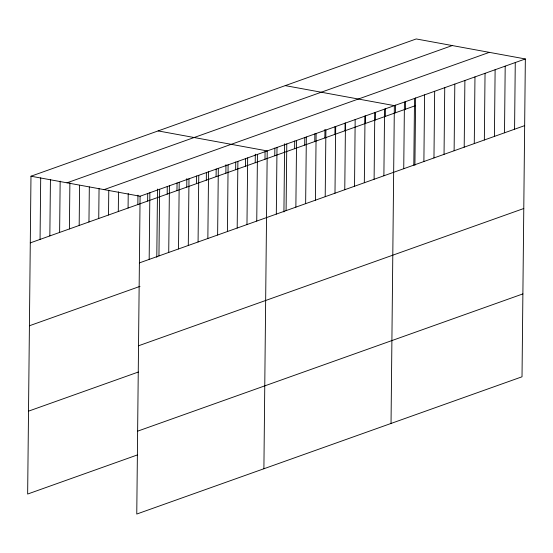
<?xml version="1.0" encoding="UTF-8"?>
<svg xmlns="http://www.w3.org/2000/svg" width="553" height="553" viewBox="0 0 553 553"><rect width="100%" height="100%" fill="white"/><g stroke="black" fill="none" stroke-linecap="round" stroke-linejoin="round"><path stroke-width="0.83" d="M525.35 58.957L140.089 196.225L136.764 514.048L522.018 376.787L525.35 58.957L416.236 38.952L30.982 176.213L27.65 494.043L137.483 454.905M40.058 239.401L40.708 177.859M49.839 235.917L50.434 179.504M59.62 232.426L60.159 181.149M69.402 228.942L69.885 182.787M79.176 225.458L79.597 185.29M88.957 221.974L89.323 186.935M98.738 218.49L99.049 188.573M108.519 215.006L108.775 190.218M118.301 211.523L118.501 191.863M128.075 208.039L128.227 193.509M137.856 204.555L137.953 195.154M147.637 201.071L147.72 193.377M149.172 259.405L149.87 192.741M156.789 257.263L157.508 189.036M158.953 255.921L159.651 189.257M167.193 194.103L167.276 186.409M168.727 252.438L169.425 185.773M176.974 190.619L177.057 182.925M178.508 248.954L179.207 182.29M186.755 187.128L186.845 178.584M188.29 245.47L188.988 178.806M196.536 183.644L196.612 175.958M198.071 241.986L198.769 175.322M206.317 180.16L206.393 172.467M207.852 238.502L208.55 171.831M216.092 176.677L216.175 168.983M217.626 235.018L218.324 168.347M225.873 173.193L225.963 164.649M227.407 231.534L228.106 164.863M235.654 169.709L235.737 162.015M237.189 228.05L237.887 161.379M245.435 166.225L245.511 158.531M246.97 224.566L247.668 157.895M255.216 162.741L255.299 154.19M256.751 221.082L257.449 154.411M264.991 159.257L265.074 151.563M263.899 468.75L267.223 150.928L158.117 130.916M274.772 155.773L274.855 148.08M276.306 214.108L277.005 147.444M283.924 211.965L284.643 143.739M286.088 210.624L286.786 143.96M294.631 148.695L294.708 141.008M295.869 207.14L296.567 140.476M304.703 145.107L304.786 137.414M305.643 203.656L306.341 136.992M314.781 141.52L314.857 133.826M315.424 200.172L316.122 133.508M324.853 137.925L324.943 129.381M325.205 196.688L325.904 130.024M334.931 134.338L335.014 126.644M334.987 193.204L335.685 126.54M345.01 130.75L345.086 123.056M344.768 189.72L345.466 123.049M354.542 186.237L355.164 119.462M364.323 182.753L365.021 116.082M365.16 123.568L365.243 115.874M374.105 179.269L374.803 112.598M375.238 119.98L375.314 112.287M383.886 175.785L384.584 109.114M385.31 116.386L385.393 108.692M391.033 423.453L394.358 105.63L285.251 85.618M395.388 112.798L395.471 105.105M403.738 168.706L404.437 102.042M405.467 109.204L405.543 101.517M413.817 165.119L414.515 98.448M414.916 165.292L415.621 97.922M423.888 161.531L424.586 94.86M433.967 157.937L434.665 91.273M444.045 154.349L444.743 87.678M454.117 150.755L454.815 84.091M464.195 147.167L464.893 80.503M474.274 143.58L474.972 76.908M484.345 139.985L485.043 73.321M494.423 136.397L495.122 69.733M504.502 132.81L505.2 66.139M514.573 129.215L515.272 62.551M66.982 182.815L452.243 45.553M104.082 189.624L489.343 52.355M30.284 242.885L415.538 105.616M139.391 262.896L524.652 125.628M29.413 325.765L139.999 286.364M138.526 345.777L523.781 208.509M28.521 411.155L138.354 372.024M137.628 431.167L522.889 293.906M30.982 176.213L140.089 196.225"/></g></svg>
